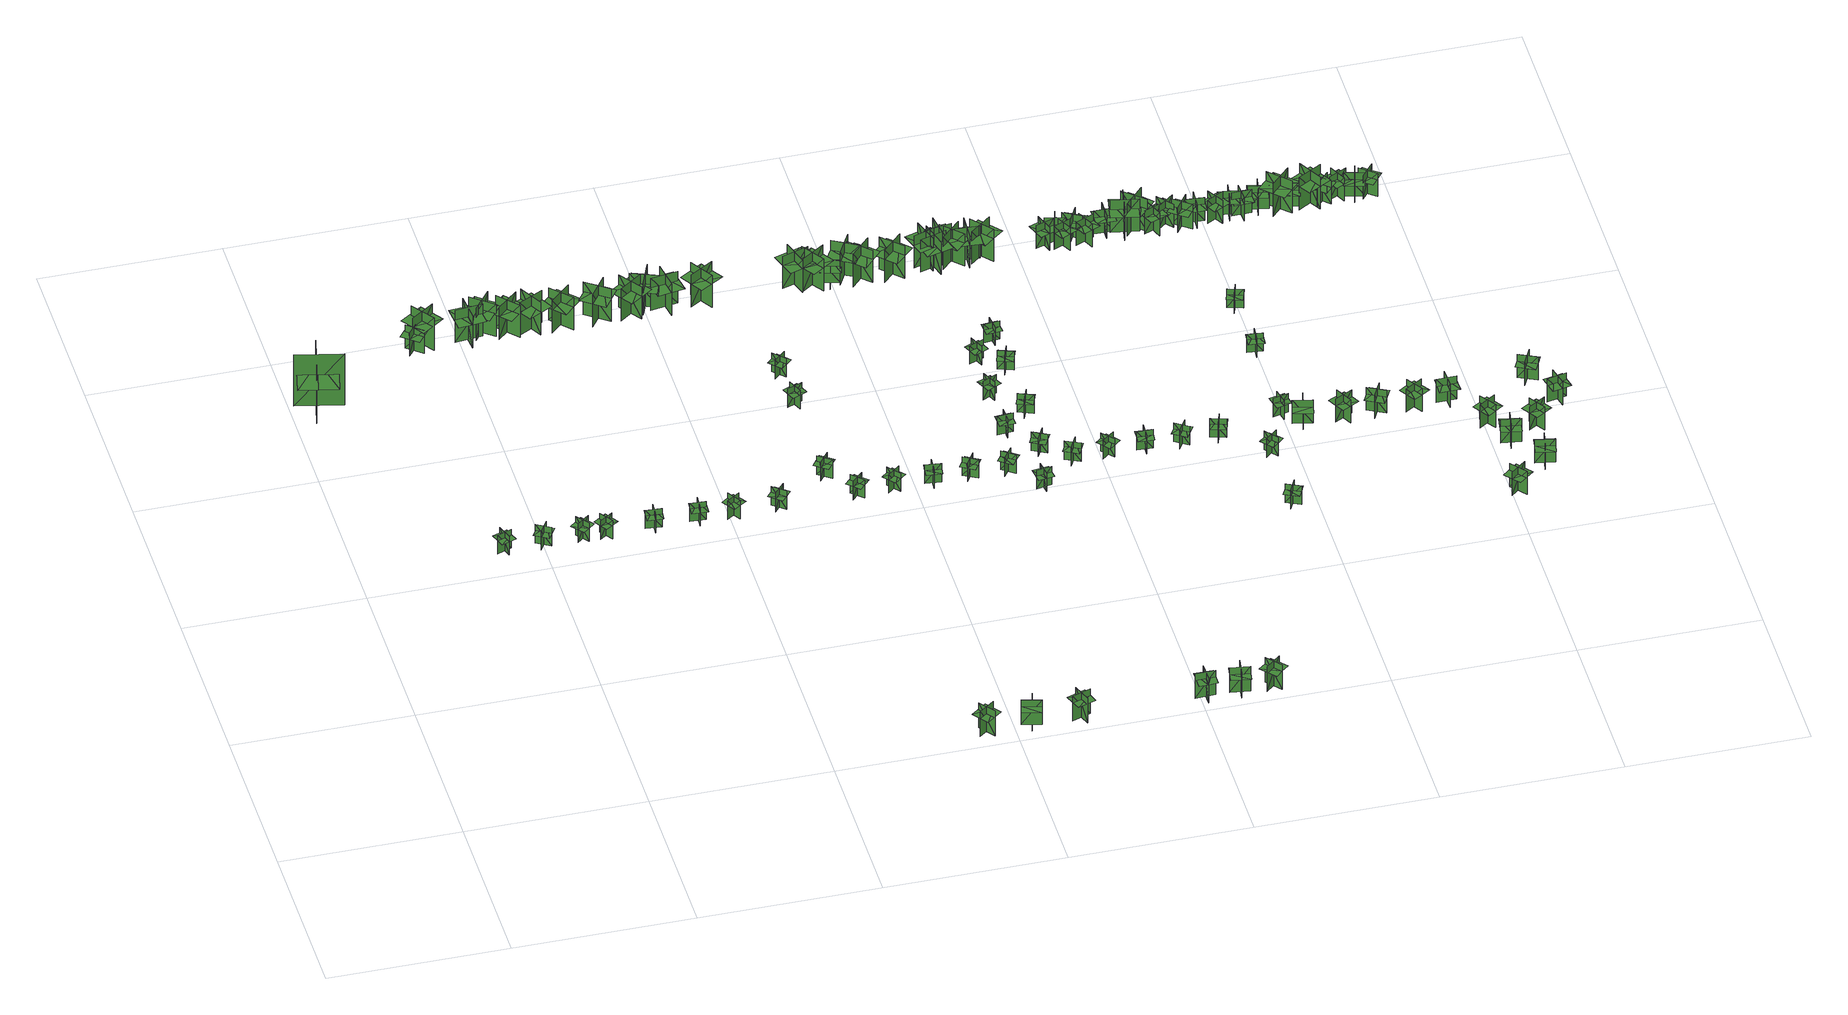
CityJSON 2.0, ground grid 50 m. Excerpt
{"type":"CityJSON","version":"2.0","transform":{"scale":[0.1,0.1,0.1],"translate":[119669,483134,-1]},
"CityObjects":{
"tree1":{"type":"SolitaryVegetationObject","geometry":[{"type":"MultiSurface","lod":"1","boundaries":[[[0,1,2]],[[0,2,3]],[[4,5,6]],[[4,6,7]],[[8,9,10]],[[8,10,11]],[[8,12,13]],[[8,13,9]]]}]},
"tree2":{"type":"SolitaryVegetationObject","geometry":[{"type":"MultiSurface","lod":"1","boundaries":[[[14,15,16]],[[14,16,17]],[[18,19,20]],[[18,20,21]],[[22,23,24]],[[22,24,25]],[[22,25,26]],[[22,26,27]]]}]},
"tree3":{"type":"SolitaryVegetationObject","geometry":[{"type":"MultiSurface","lod":"1","boundaries":[[[28,29,30]],[[28,30,31]],[[32,33,34]],[[32,34,35]],[[36,37,38]],[[36,38,39]],[[36,39,40]],[[36,40,41]]]}]},
"tree4":{"type":"SolitaryVegetationObject","geometry":[{"type":"MultiSurface","lod":"1","boundaries":[[[42,43,44]],[[42,44,45]],[[46,47,48]],[[46,48,49]],[[50,51,52]],[[50,52,53]],[[50,53,54]],[[50,54,55]]]}]},
"tree5":{"type":"SolitaryVegetationObject","geometry":[{"type":"MultiSurface","lod":"1","boundaries":[[[56,57,58]],[[56,58,59]],[[60,61,62]],[[60,62,63]],[[64,65,66]],[[64,66,67]],[[64,67,68]],[[64,68,69]]]}]},
"tree6":{"type":"SolitaryVegetationObject","geometry":[{"type":"MultiSurface","lod":"1","boundaries":[[[70,71,72]],[[70,72,73]],[[74,75,76]],[[74,76,77]],[[78,79,80]],[[78,80,81]],[[78,81,82]],[[78,82,83]]]}]},
"tree7":{"type":"SolitaryVegetationObject","geometry":[{"type":"MultiSurface","lod":"1","boundaries":[[[84,85,86]],[[84,86,87]],[[88,89,90]],[[88,90,91]],[[92,93,94]],[[92,94,95]],[[92,95,96]],[[92,96,97]]]}]},
"tree8":{"type":"SolitaryVegetationObject","geometry":[{"type":"MultiSurface","lod":"1","boundaries":[[[98,99,100]],[[98,100,101]],[[102,103,104]],[[102,104,105]],[[106,107,108]],[[106,108,109]],[[106,109,110]],[[106,110,111]]]}]},
"tree9":{"type":"SolitaryVegetationObject","geometry":[{"type":"MultiSurface","lod":"1","boundaries":[[[112,113,114]],[[112,114,115]],[[116,117,118]],[[116,118,119]],[[120,121,122]],[[120,122,123]],[[120,123,124]],[[120,124,125]]]}]},
"tree10":{"type":"SolitaryVegetationObject","geometry":[{"type":"MultiSurface","lod":"1","boundaries":[[[126,127,128]],[[126,128,129]],[[130,131,132]],[[130,132,133]],[[134,135,136]],[[134,136,137]],[[134,137,138]],[[134,138,139]]]}]},
"tree11":{"type":"SolitaryVegetationObject","geometry":[{"type":"MultiSurface","lod":"1","boundaries":[[[140,141,142]],[[140,142,143]],[[144,145,146]],[[144,146,147]],[[148,149,150]],[[148,150,151]],[[148,151,152]],[[148,152,153]]]}]},
"tree12":{"type":"SolitaryVegetationObject","geometry":[{"type":"MultiSurface","lod":"1","boundaries":[[[154,155,156]],[[154,156,157]],[[158,159,160]],[[158,160,161]],[[162,163,164]],[[162,164,165]],[[162,165,166]],[[162,166,167]]]}]},
"tree13":{"type":"SolitaryVegetationObject","geometry":[{"type":"MultiSurface","lod":"1","boundaries":[[[168,169,170]],[[168,170,171]],[[172,173,174]],[[172,174,175]],[[176,177,178]],[[176,178,179]],[[176,179,180]],[[176,180,181]]]}]},
"tree14":{"type":"SolitaryVegetationObject","geometry":[{"type":"MultiSurface","lod":"1","boundaries":[[[182,183,184]],[[182,184,185]],[[186,187,188]],[[186,188,189]],[[190,191,192]],[[190,192,193]],[[190,193,194]],[[190,194,195]]]}]},
"tree15":{"type":"SolitaryVegetationObject","geometry":[{"type":"MultiSurface","lod":"1","boundaries":[[[196,197,198]],[[196,198,199]],[[200,201,202]],[[200,202,203]],[[204,205,206]],[[204,206,207]],[[204,207,208]],[[204,208,209]]]}]},
"tree16":{"type":"SolitaryVegetationObject","geometry":[{"type":"MultiSurface","lod":"1","boundaries":[[[210,211,212]],[[210,212,213]],[[214,215,216]],[[214,216,217]],[[218,219,220]],[[218,220,221]],[[218,221,222]],[[218,222,223]]]}]},
"tree17":{"type":"SolitaryVegetationObject","geometry":[{"type":"MultiSurface","lod":"1","boundaries":[[[224,225,226]],[[224,226,227]],[[228,229,230]],[[228,230,231]],[[232,233,234]],[[232,234,235]],[[232,235,236]],[[232,236,237]]]}]},
"tree18":{"type":"SolitaryVegetationObject","geometry":[{"type":"MultiSurface","lod":"1","boundaries":[[[238,239,240]],[[238,240,241]],[[242,243,244]],[[242,244,245]],[[246,247,248]],[[246,248,249]],[[246,249,250]],[[246,250,251]]]}]},
"tree19":{"type":"SolitaryVegetationObject","geometry":[{"type":"MultiSurface","lod":"1","boundaries":[[[252,253,254]],[[252,254,255]],[[256,257,258]],[[256,258,259]],[[260,261,262]],[[260,262,263]],[[260,263,264]],[[260,264,265]]]}]},
"tree20":{"type":"SolitaryVegetationObject","geometry":[{"type":"MultiSurface","lod":"1","boundaries":[[[266,267,268]],[[266,268,269]],[[270,271,272]],[[270,272,273]],[[274,275,276]],[[274,276,277]],[[274,277,278]],[[274,278,279]]]}]},
"tree21":{"type":"SolitaryVegetationObject","geometry":[{"type":"MultiSurface","lod":"1","boundaries":[[[280,281,282]],[[280,282,283]],[[284,285,286]],[[284,286,287]],[[288,289,290]],[[288,290,291]],[[288,291,292]],[[288,292,293]]]}]},
"tree22":{"type":"SolitaryVegetationObject","geometry":[{"type":"MultiSurface","lod":"1","boundaries":[[[294,295,296]],[[294,296,297]],[[298,299,300]],[[298,300,301]],[[302,303,304]],[[302,304,305]],[[302,305,306]],[[302,306,307]]]}]},
"tree23":{"type":"SolitaryVegetationObject","geometry":[{"type":"MultiSurface","lod":"1","boundaries":[[[308,309,310]],[[308,310,311]],[[312,313,314]],[[312,314,315]],[[316,317,318]],[[316,318,319]],[[316,319,320]],[[316,320,321]]]}]},
"tree24":{"type":"SolitaryVegetationObject","geometry":[{"type":"MultiSurface","lod":"1","boundaries":[[[322,323,324]],[[322,324,325]],[[326,327,328]],[[326,328,329]],[[330,331,332]],[[330,332,333]],[[330,333,334]],[[330,334,335]]]}]},
"tree25":{"type":"SolitaryVegetationObject","geometry":[{"type":"MultiSurface","lod":"1","boundaries":[[[336,337,338]],[[336,338,339]],[[340,341,342]],[[340,342,343]],[[344,345,346]],[[344,346,347]],[[344,347,348]],[[344,348,349]]]}]},
"tree26":{"type":"SolitaryVegetationObject","geometry":[{"type":"MultiSurface","lod":"1","boundaries":[[[350,351,352]],[[350,352,353]],[[354,355,356]],[[354,356,357]],[[358,359,360]],[[358,360,361]],[[358,361,362]],[[358,362,363]]]}]},
"tree27":{"type":"SolitaryVegetationObject","geometry":[{"type":"MultiSurface","lod":"1","boundaries":[[[364,365,366]],[[364,366,367]],[[368,369,370]],[[368,370,371]],[[372,373,374]],[[372,374,375]],[[372,375,376]],[[372,376,377]]]}]},
"tree28":{"type":"SolitaryVegetationObject","geometry":[{"type":"MultiSurface","lod":"1","boundaries":[[[378,379,380]],[[378,380,381]],[[382,383,384]],[[382,384,385]],[[386,387,388]],[[386,388,389]],[[386,389,390]],[[386,390,391]]]}]},
"tree29":{"type":"SolitaryVegetationObject","geometry":[{"type":"MultiSurface","lod":"1","boundaries":[[[392,393,394]],[[392,394,395]],[[396,397,398]],[[396,398,399]],[[400,401,402]],[[400,402,403]],[[400,403,404]],[[400,404,405]]]}]},
"tree30":{"type":"SolitaryVegetationObject","geometry":[{"type":"MultiSurface","lod":"1","boundaries":[[[406,407,408]],[[406,408,409]],[[410,411,412]],[[410,412,413]],[[414,415,416]],[[414,416,417]],[[414,417,418]],[[414,418,419]]]}]},
"tree31":{"type":"SolitaryVegetationObject","geometry":[{"type":"MultiSurface","lod":"1","boundaries":[[[420,421,422]],[[420,422,423]],[[424,425,426]],[[424,426,427]],[[428,429,430]],[[428,430,431]],[[428,431,432]],[[428,432,433]]]}]},
"tree32":{"type":"SolitaryVegetationObject","geometry":[{"type":"MultiSurface","lod":"1","boundaries":[[[434,435,436]],[[434,436,437]],[[438,439,440]],[[438,440,441]],[[442,443,444]],[[442,444,445]],[[442,445,446]],[[442,446,447]]]}]},
"tree33":{"type":"SolitaryVegetationObject","geometry":[{"type":"MultiSurface","lod":"1","boundaries":[[[448,449,450]],[[448,450,451]],[[452,453,454]],[[452,454,455]],[[456,457,458]],[[456,458,459]],[[456,459,460]],[[456,460,461]]]}]},
"tree34":{"type":"SolitaryVegetationObject","geometry":[{"type":"MultiSurface","lod":"1","boundaries":[[[462,463,464]],[[462,464,465]],[[466,467,468]],[[466,468,469]],[[470,471,472]],[[470,472,473]],[[470,473,474]],[[470,474,475]]]}]},
"tree35":{"type":"SolitaryVegetationObject","geometry":[{"type":"MultiSurface","lod":"1","boundaries":[[[476,477,478]],[[476,478,479]],[[480,481,482]],[[480,482,483]],[[484,485,486]],[[484,486,487]],[[484,487,488]],[[484,488,489]]]}]},
"tree36":{"type":"SolitaryVegetationObject","geometry":[{"type":"MultiSurface","lod":"1","boundaries":[[[490,491,492]],[[490,492,493]],[[494,495,496]],[[494,496,497]],[[498,499,500]],[[498,500,501]],[[498,501,502]],[[498,502,503]]]}]},
"tree37":{"type":"SolitaryVegetationObject","geometry":[{"type":"MultiSurface","lod":"1","boundaries":[[[504,505,506]],[[504,506,507]],[[508,509,510]],[[508,510,511]],[[512,513,514]],[[512,514,515]],[[512,515,516]],[[512,516,517]]]}]},
"tree38":{"type":"SolitaryVegetationObject","geometry":[{"type":"MultiSurface","lod":"1","boundaries":[[[518,519,520]],[[518,520,521]],[[522,523,524]],[[522,524,525]],[[526,527,528]],[[526,528,529]],[[526,529,530]],[[526,530,531]]]}]},
"tree39":{"type":"SolitaryVegetationObject","geometry":[{"type":"MultiSurface","lod":"1","boundaries":[[[532,533,534]],[[532,534,535]],[[536,537,538]],[[536,538,539]],[[540,541,542]],[[540,542,543]],[[540,543,544]],[[540,544,545]]]}]},
"tree40":{"type":"SolitaryVegetationObject","geometry":[{"type":"MultiSurface","lod":"1","boundaries":[[[546,547,548]],[[546,548,549]],[[550,551,552]],[[550,552,553]],[[554,555,556]],[[554,556,557]],[[554,557,558]],[[554,558,559]]]}]},
"tree41":{"type":"SolitaryVegetationObject","geometry":[{"type":"MultiSurface","lod":"1","boundaries":[[[560,561,562]],[[560,562,563]],[[564,565,566]],[[564,566,567]],[[568,569,570]],[[568,570,571]],[[568,571,572]],[[568,572,573]]]}]},
"tree42":{"type":"SolitaryVegetationObject","geometry":[{"type":"MultiSurface","lod":"1","boundaries":[[[574,575,576]],[[574,576,577]],[[578,579,580]],[[578,580,581]],[[582,583,584]],[[582,584,585]],[[582,585,586]],[[582,586,587]]]}]},
"tree43":{"type":"SolitaryVegetationObject","geometry":[{"type":"MultiSurface","lod":"1","boundaries":[[[588,589,590]],[[588,590,591]],[[592,593,594]],[[592,594,595]],[[596,597,598]],[[596,598,599]],[[596,599,600]],[[596,600,601]]]}]},
"tree44":{"type":"SolitaryVegetationObject","geometry":[{"type":"MultiSurface","lod":"1","boundaries":[[[602,603,604]],[[602,604,605]],[[606,607,608]],[[606,608,609]],[[610,611,612]],[[610,612,613]],[[610,613,614]],[[610,614,615]]]}]},
"tree45":{"type":"SolitaryVegetationObject","geometry":[{"type":"MultiSurface","lod":"1","boundaries":[[[616,617,618]],[[616,618,619]],[[620,621,622]],[[620,622,623]],[[624,625,626]],[[624,626,627]],[[624,627,628]],[[624,628,629]]]}]},
"tree46":{"type":"SolitaryVegetationObject","geometry":[{"type":"MultiSurface","lod":"1","boundaries":[[[630,631,632]],[[630,632,633]],[[634,635,636]],[[634,636,637]],[[638,639,640]],[[638,640,641]],[[638,641,642]],[[638,642,643]]]}]},
"tree47":{"type":"SolitaryVegetationObject","geometry":[{"type":"MultiSurface","lod":"1","boundaries":[[[644,645,646]],[[644,646,647]],[[648,649,650]],[[648,650,651]],[[652,653,654]],[[652,654,655]],[[652,655,656]],[[652,656,657]]]}]},
"tree48":{"type":"SolitaryVegetationObject","geometry":[{"type":"MultiSurface","lod":"1","boundaries":[[[658,659,660]],[[658,660,661]],[[662,663,664]],[[662,664,665]],[[666,667,668]],[[666,668,669]],[[666,669,670]],[[666,670,671]]]}]},
"tree49":{"type":"SolitaryVegetationObject","geometry":[{"type":"MultiSurface","lod":"1","boundaries":[[[672,673,674]],[[672,674,675]],[[676,677,678]],[[676,678,679]],[[680,681,682]],[[680,682,683]],[[680,683,684]],[[680,684,685]]]}]},
"tree50":{"type":"SolitaryVegetationObject","geometry":[{"type":"MultiSurface","lod":"1","boundaries":[[[686,687,688]],[[686,688,689]],[[690,691,692]],[[690,692,693]],[[694,695,696]],[[694,696,697]],[[694,697,698]],[[694,698,699]]]}]},
"tree51":{"type":"SolitaryVegetationObject","geometry":[{"type":"MultiSurface","lod":"1","boundaries":[[[700,701,702]],[[700,702,703]],[[704,705,706]],[[704,706,707]],[[708,709,710]],[[708,710,711]],[[708,711,712]],[[708,712,713]]]}]},
"tree52":{"type":"SolitaryVegetationObject","geometry":[{"type":"MultiSurface","lod":"1","boundaries":[[[714,715,716]],[[714,716,717]],[[718,719,720]],[[718,720,721]],[[722,723,724]],[[722,724,725]],[[722,725,726]],[[722,726,727]]]}]},
"tree53":{"type":"SolitaryVegetationObject","geometry":[{"type":"MultiSurface","lod":"1","boundaries":[[[728,729,730]],[[728,730,731]],[[732,733,734]],[[732,734,735]],[[736,737,738]],[[736,738,739]],[[736,739,740]],[[736,740,741]]]}]},
"tree54":{"type":"SolitaryVegetationObject","geometry":[{"type":"MultiSurface","lod":"1","boundaries":[[[742,743,744]],[[742,744,745]],[[746,747,748]],[[746,748,749]],[[750,751,752]],[[750,752,753]],[[750,753,754]],[[750,754,755]]]}]},
"tree55":{"type":"SolitaryVegetationObject","geometry":[{"type":"MultiSurface","lod":"1","boundaries":[[[756,757,758]],[[756,758,759]],[[760,761,762]],[[760,762,763]],[[764,765,766]],[[764,766,767]],[[764,767,768]],[[764,768,769]]]}]},
"tree56":{"type":"SolitaryVegetationObject","geometry":[{"type":"MultiSurface","lod":"1","boundaries":[[[770,771,772]],[[770,772,773]],[[774,775,776]],[[774,776,777]],[[778,779,780]],[[778,780,781]],[[778,781,782]],[[778,782,783]]]}]},
"tree57":{"type":"SolitaryVegetationObject","geometry":[{"type":"MultiSurface","lod":"1","boundaries":[[[784,785,786]],[[784,786,787]],[[788,789,790]],[[788,790,791]],[[792,793,794]],[[792,794,795]],[[792,795,796]],[[792,796,797]]]}]},
"tree58":{"type":"SolitaryVegetationObject","geometry":[{"type":"MultiSurface","lod":"1","boundaries":[[[798,799,800]],[[798,800,801]],[[802,803,804]],[[802,804,805]],[[806,807,808]],[[806,808,809]],[[806,809,810]],[[806,810,811]]]}]},
"tree59":{"type":"SolitaryVegetationObject","geometry":[{"type":"MultiSurface","lod":"1","boundaries":[[[812,813,814]],[[812,814,815]],[[816,817,818]],[[816,818,819]],[[820,821,822]],[[820,822,823]],[[820,823,824]],[[820,824,825]]]}]},
"tree60":{"type":"SolitaryVegetationObject","geometry":[{"type":"MultiSurface","lod":"1","boundaries":[[[826,827,828]],[[826,828,829]],[[830,831,832]],[[830,832,833]],[[834,835,836]],[[834,836,837]],[[834,837,838]],[[834,838,839]]]}]},
"tree61":{"type":"SolitaryVegetationObject","geometry":[{"type":"MultiSurface","lod":"1","boundaries":[[[840,841,842]],[[840,842,843]],[[844,845,846]],[[844,846,847]],[[848,849,850]],[[848,850,851]],[[848,851,852]],[[848,852,853]]]}]},
"tree62":{"type":"SolitaryVegetationObject","geometry":[{"type":"MultiSurface","lod":"1","boundaries":[[[854,855,856]],[[854,856,857]],[[858,859,860]],[[858,860,861]],[[862,863,864]],[[862,864,865]],[[862,865,866]],[[862,866,867]]]}]},
"tree63":{"type":"SolitaryVegetationObject","geometry":[{"type":"MultiSurface","lod":"1","boundaries":[[[868,869,870]],[[868,870,871]],[[872,873,874]],[[872,874,875]],[[876,877,878]],[[876,878,879]],[[876,879,880]],[[876,880,881]]]}]},
"tree64":{"type":"SolitaryVegetationObject","geometry":[{"type":"MultiSurface","lod":"1","boundaries":[[[882,883,884]],[[882,884,885]],[[886,887,888]],[[886,888,889]],[[890,891,892]],[[890,892,893]],[[890,893,894]],[[890,894,895]]]}]},
"tree65":{"type":"SolitaryVegetationObject","geometry":[{"type":"MultiSurface","lod":"1","boundaries":[[[896,897,898]],[[896,898,899]],[[900,901,902]],[[900,902,903]],[[904,905,906]],[[904,906,907]],[[904,907,908]],[[904,908,909]]]}]},
"tree66":{"type":"SolitaryVegetationObject","geometry":[{"type":"MultiSurface","lod":"1","boundaries":[[[910,911,912]],[[910,912,913]],[[914,915,916]],[[914,916,917]],[[918,919,920]],[[918,920,921]],[[918,921,922]],[[918,922,923]]]}]},
"tree67":{"type":"SolitaryVegetationObject","geometry":[{"type":"MultiSurface","lod":"1","boundaries":[[[924,925,926]],[[924,926,927]],[[928,929,930]],[[928,930,931]],[[932,933,934]],[[932,934,935]],[[932,935,936]],[[932,936,937]]]}]},
"tree68":{"type":"SolitaryVegetationObject","geometry":[{"type":"MultiSurface","lod":"1","boundaries":[[[938,939,940]],[[938,940,941]],[[942,943,944]],[[942,944,945]],[[946,947,948]],[[946,948,949]],[[946,949,950]],[[946,950,951]]]}]},
"tree69":{"type":"SolitaryVegetationObject","geometry":[{"type":"MultiSurface","lod":"1","boundaries":[[[952,953,954]],[[952,954,955]],[[956,957,958]],[[956,958,959]],[[960,961,962]],[[960,962,963]],[[960,963,964]],[[960,964,965]]]}]},
"tree70":{"type":"SolitaryVegetationObject","geometry":[{"type":"MultiSurface","lod":"1","boundaries":[[[966,967,968]],[[966,968,969]],[[970,971,972]],[[970,972,973]],[[974,975,976]],[[974,976,977]],[[974,977,978]],[[974,978,979]]]}]},
"tree71":{"type":"SolitaryVegetationObject","geometry":[{"type":"MultiSurface","lod":"1","boundaries":[[[980,981,982]],[[980,982,983]],[[984,985,986]],[[984,986,987]],[[988,989,990]],[[988,990,991]],[[988,991,992]],[[988,992,993]]]}]},
"tree72":{"type":"SolitaryVegetationObject","geometry":[{"type":"MultiSurface","lod":"1","boundaries":[[[994,995,996]],[[994,996,997]],[[998,999,1000]],[[998,1000,1001]],[[1002,1003,1004]],[[1002,1004,1005]],[[1002,1005,1006]],[[1002,1006,1007]]]}]},
"tree73":{"type":"SolitaryVegetationObject","geometry":[{"type":"MultiSurface","lod":"1","boundaries":[[[1008,1009,1010]],[[1008,1010,1011]],[[1012,1013,1014]],[[1012,1014,1015]],[[1016,1017,1018]],[[1016,1018,1019]],[[1016,1019,1020]],[[1016,1020,1021]]]}]},
"tree74":{"type":"SolitaryVegetationObject","geometry":[{"type":"MultiSurface","lod":"1","boundaries":[[[1022,1023,1024]],[[1022,1024,1025]],[[1026,1027,1028]],[[1026,1028,1029]],[[1030,1031,1032]],[[1030,1032,1033]],[[1030,1033,1034]],[[1030,1034,1035]]]}]},
"tree75":{"type":"SolitaryVegetationObject","geometry":[{"type":"MultiSurface","lod":"1","boundaries":[[[1036,1037,1038]],[[1036,1038,1039]],[[1040,1041,1042]],[[1040,1042,1043]],[[1044,1045,1046]],[[1044,1046,1047]],[[1044,1047,1048]],[[1044,1048,1049]]]}]},
"tree76":{"type":"SolitaryVegetationObject","geometry":[{"type":"MultiSurface","lod":"1","boundaries":[[[1050,1051,1052]],[[1050,1052,1053]],[[1054,1055,1056]],[[1054,1056,1057]],[[1058,1059,1060]],[[1058,1060,1061]],[[1058,1061,1062]],[[1058,1062,1063]]]}]},
"tree77":{"type":"SolitaryVegetationObject","geometry":[{"type":"MultiSurface","lod":"1","boundaries":[[[1064,1065,1066]],[[1064,1066,1067]],[[1068,1069,1070]],[[1068,1070,1071]],[[1072,1073,1074]],[[1072,1074,1075]],[[1072,1075,1076]],[[1072,1076,1077]]]}]},
"tree78":{"type":"SolitaryVegetationObject","geometry":[{"type":"MultiSurface","lod":"1","boundaries":[[[1078,1079,1080]],[[1078,1080,1081]],[[1082,1083,1084]],[[1082,1084,1085]],[[1086,1087,1088]],[[1086,1088,1089]],[[1086,1089,1090]],[[1086,1090,1091]]]}]},
"tree79":{"type":"SolitaryVegetationObject","geometry":[{"type":"MultiSurface","lod":"1","boundaries":[[[1092,1093,1094]],[[1092,1094,1095]],[[1096,1097,1098]],[[1096,1098,1099]],[[1100,1101,1102]],[[1100,1102,1103]],[[1100,1103,1104]],[[1100,1104,1105]]]}]},
"tree80":{"type":"SolitaryVegetationObject","geometry":[{"type":"MultiSurface","lod":"1","boundaries":[[[1106,1107,1108]],[[1106,1108,1109]],[[1110,1111,1112]],[[1110,1112,1113]],[[1114,1115,1116]],[[1114,1116,1117]],[[1114,1117,1118]],[[1114,1118,1119]]]}]},
"tree81":{"type":"SolitaryVegetationObject","geometry":[{"type":"MultiSurface","lod":"1","boundaries":[[[1120,1121,1122]],[[1120,1122,1123]],[[1124,1125,1126]],[[1124,1126,1127]],[[1128,1129,1130]],[[1128,1130,1131]],[[1128,1131,1132]],[[1128,1132,1133]]]}]},
"tree82":{"type":"SolitaryVegetationObject","geometry":[{"type":"MultiSurface","lod":"1","boundaries":[[[1134,1135,1136]],[[1134,1136,1137]],[[1138,1139,1140]],[[1138,1140,1141]],[[1142,1143,1144]],[[1142,1144,1145]],[[1142,1145,1146]],[[1142,1146,1147]]]}]},
"tree83":{"type":"SolitaryVegetationObject","geometry":[{"type":"MultiSurface","lod":"1","boundaries":[[[1148,1149,1150]],[[1148,1150,1151]],[[1152,1153,1154]],[[1152,1154,1155]],[[1156,1157,1158]],[[1156,1158,1159]],[[1156,1159,1160]],[[1156,1160,1161]]]}]},
"tree84":{"type":"SolitaryVegetationObject","geometry":[{"type":"MultiSurface","lod":"1","boundaries":[[[1162,1163,1164]],[[1162,1164,1165]],[[1166,1167,1168]],[[1166,1168,1169]],[[1170,1171,1172]],[[1170,1172,1173]],[[1170,1173,1174]],[[1170,1174,1175]]]}]},
"tree85":{"type":"SolitaryVegetationObject","geometry":[{"type":"MultiSurface","lod":"1","boundaries":[[[1176,1177,1178]],[[1176,1178,1179]],[[1180,1181,1182]],[[1180,1182,1183]],[[1184,1185,1186]],[[1184,1186,1187]],[[1184,1187,1188]],[[1184,1188,1189]]]}]},
"tree86":{"type":"SolitaryVegetationObject","geometry":[{"type":"MultiSurface","lod":"1","boundaries":[[[1190,1191,1192]],[[1190,1192,1193]],[[1194,1195,1196]],[[1194,1196,1197]],[[1198,1199,1200]],[[1198,1200,1201]],[[1198,1201,1202]],[[1198,1202,1203]]]}]},
"tree87":{"type":"SolitaryVegetationObject","geometry":[{"type":"MultiSurface","lod":"1","boundaries":[[[1204,1205,1206]],[[1204,1206,1207]],[[1208,1209,1210]],[[1208,1210,1211]],[[1212,1213,1214]],[[1212,1214,1215]],[[1212,1215,1216]],[[1212,1216,1217]]]}]},
"tree88":{"type":"SolitaryVegetationObject","geometry":[{"type":"MultiSurface","lod":"1","boundaries":[[[1218,1219,1220]],[[1218,1220,1221]],[[1222,1223,1224]],[[1222,1224,1225]],[[1226,1227,1228]],[[1226,1228,1229]],[[1226,1229,1230]],[[1226,1230,1231]]]}]},
"tree89":{"type":"SolitaryVegetationObject","geometry":[{"type":"MultiSurface","lod":"1","boundaries":[[[1232,1233,1234]],[[1232,1234,1235]],[[1236,1237,1238]],[[1236,1238,1239]],[[1240,1241,1242]],[[1240,1242,1243]],[[1240,1243,1244]],[[1240,1244,1245]]]}]},
"tree90":{"type":"SolitaryVegetationObject","geometry":[{"type":"MultiSurface","lod":"1","boundaries":[[[1246,1247,1248]],[[1246,1248,1249]],[[1250,1251,1252]],[[1250,1252,1253]],[[1254,1255,1256]],[[1254,1256,1257]],[[1254,1257,1258]],[[1254,1258,1259]]]}]},
"tree91":{"type":"SolitaryVegetationObject","geometry":[{"type":"MultiSurface","lod":"1","boundaries":[[[1260,1261,1262]],[[1260,1262,1263]],[[1264,1265,1266]],[[1264,1266,1267]],[[1268,1269,1270]],[[1268,1270,1271]],[[1268,1271,1272]],[[1268,1272,1273]]]}]},
"tree92":{"type":"SolitaryVegetationObject","geometry":[{"type":"MultiSurface","lod":"1","boundaries":[[[1274,1275,1276]],[[1274,1276,1277]],[[1278,1279,1280]],[[1278,1280,1281]],[[1282,1283,1284]],[[1282,1284,1285]],[[1282,1285,1286]],[[1282,1286,1287]]]}]},
"tree93":{"type":"SolitaryVegetationObject","geometry":[{"type":"MultiSurface","lod":"1","boundaries":[[[1288,1289,1290]],[[1288,1290,1291]],[[1292,1293,1294]],[[1292,1294,1295]],[[1296,1297,1298]],[[1296,1298,1299]],[[1296,1299,1300]],[[1296,1300,1301]]]}]},
"tree94":{"type":"SolitaryVegetationObject","geometry":[{"type":"MultiSurface","lod":"1","boundaries":[[[1302,1303,1304]],[[1302,1304,1305]],[[1306,1307,1308]],[[1306,1308,1309]],[[1310,1311,1312]],[[1310,1312,1313]],[[1310,1313,1314]],[[1310,1314,1315]]]}]},
"tree95":{"type":"SolitaryVegetationObject","geometry":[{"type":"MultiSurface","lod":"1","boundaries":[[[1316,1317,1318]],[[1316,1318,1319]],[[1320,1321,1322]],[[1320,1322,1323]],[[1324,1325,1326]],[[1324,1326,1327]],[[1324,1327,1328]],[[1324,1328,1329]]]}]},
"tree96":{"type":"SolitaryVegetationObject","geometry":[{"type":"MultiSurface","lod":"1","boundaries":[[[1330,1331,1332]],[[1330,1332,1333]],[[1334,1335,1336]],[[1334,1336,1337]],[[1338,1339,1340]],[[1338,1340,1341]],[[1338,1341,1342]],[[1338,1342,1343]]]}]},
"tree97":{"type":"SolitaryVegetationObject","geometry":[{"type":"MultiSurface","lod":"1","boundaries":[[[1344,1345,1346]],[[1344,1346,1347]],[[1348,1349,1350]],[[1348,1350,1351]],[[1352,1353,1354]],[[1352,1354,1355]],[[1352,1355,1356]],[[1352,1356,1357]]]}]},
"tree98":{"type":"SolitaryVegetationObject","geometry":[{"type":"MultiSurface","lod":"1","boundaries":[[[1358,1359,1360]],[[1358,1360,1361]],[[1362,1363,1364]],[[1362,1364,1365]],[[1366,1367,1368]],[[1366,1368,1369]],[[1366,1369,1370]],[[1366,1370,1371]]]}]},
"tree99":{"type":"SolitaryVegetationObject","geometry":[{"type":"MultiSurface","lod":"1","boundaries":[[[1372,1373,1374]],[[1372,1374,1375]],[[1376,1377,1378]],[[1376,1378,1379]],[[1380,1381,1382]],[[1380,1382,1383]],[[1380,1383,1384]],[[1380,1384,1385]]]}]},
"tree100":{"type":"SolitaryVegetationObject","geometry":[{"type":"MultiSurface","lod":"1","boundaries":[[[1386,1387,1388]],[[1386,1388,1389]],[[1390,1391,1392]],[[1390,1392,1393]],[[1394,1395,1396]],[[1394,1396,1397]],[[1394,1397,1398]],[[1394,1398,1399]]]}]}
},
"vertices":[
[86,1865,1],[56,1736,1],[56,1736,172],[86,1865,172],[16,1821,1],[16,1821,172],[145,1791,172],[145,1791,1],[89,1856,106],[63,1743,106],[116,1731,106],[142,1844,106],[35,1868,106],[9,1756,106],
[403,1075,6],[388,1117,6],[388,1117,68],[403,1075,68],[415,1102,6],[374,1087,6],[374,1087,68],[415,1102,68],[415,1102,51],[408,1123,51],[366,1108,51],[374,1087,51],[381,1066,51],[423,1081,51],
[519,1083,6],[481,1106,6],[481,1106,68],[519,1083,68],[512,1112,6],[489,1074,6],[489,1074,68],[512,1112,68],[512,1112,50],[493,1123,50],[470,1085,50],[489,1074,50],[508,1062,50],[531,1100,50],
[590,1082,5],[624,1110,5],[624,1110,67],[590,1082,67],[619,1079,5],[591,1113,5],[591,1113,67],[619,1079,67],[619,1079,49],[636,1093,49],[608,1127,49],[591,1113,49],[574,1099,49],[602,1065,49],
[356,1978,4],[399,1944,4],[399,1944,81],[356,1978,81],[359,1942,4],[394,1985,4],[394,1985,81],[359,1942,81],[359,1942,60],[381,1924,60],[416,1967,60],[394,1985,60],[372,2002,60],[338,1959,60],
[655,1109,5],[680,1073,5],[680,1073,67],[655,1109,67],[650,1080,5],[686,1105,5],[686,1105,67],[650,1080,67],[650,1080,50],[662,1062,50],[699,1087,50],[686,1105,50],[674,1124,50],[637,1099,50],
[382,2014,3],[427,1951,3],[427,1951,111],[382,2014,111],[373,1964,3],[437,2008,3],[437,2008,111],[373,1964,111],[373,1964,81],[395,1932,81],[459,1976,81],[437,2008,81],[414,2040,81],[351,1996,81],
[488,1967,4],[565,1975,4],[565,1975,111],[488,1967,111],[527,1934,4],[520,2011,4],[520,2011,111],[527,1934,111],[527,1934,81],[566,1938,81],[558,2015,81],[520,2011,81],[481,2008,81],[489,1931,81],
[818,1090,5],[774,1094,5],[774,1094,66],[818,1090,66],[799,1113,5],[795,1069,5],[795,1069,66],[799,1113,66],[799,1113,49],[777,1115,49],[773,1071,49],[795,1069,49],[817,1067,49],[821,1111,49],
[537,2013,3],[598,1965,3],[598,1965,111],[537,2013,111],[543,1962,3],[591,2023,3],[591,2023,111],[543,1962,111],[543,1962,81],[574,1938,81],[621,1999,81],[591,2023,81],[561,2047,81],[513,1986,81],
[606,2002,4],[658,1945,4],[658,1945,111],[606,2002,111],[603,1951,4],[660,2003,4],[660,2003,111],[603,1951,111],[603,1951,81],[629,1922,81],[686,1975,81],[660,2003,81],[634,2032,81],[577,1979,81],
[937,1090,5],[893,1093,5],[893,1093,66],[937,1090,66],[918,1112,5],[915,1068,5],[915,1068,66],[918,1112,66],[918,1112,49],[896,1114,49],[893,1070,49],[915,1068,49],[937,1067,49],[940,1111,49],
[712,1942,4],[675,2009,4],[675,2009,112],[712,1942,112],[727,1991,4],[659,1954,4],[659,1954,112],[727,1991,112],[727,1991,81],[708,2025,81],[640,1988,81],[659,1954,81],[678,1920,81],[745,1957,81],
[1028,1103,4],[992,1078,4],[992,1078,66],[1028,1103,66],[1000,1109,4],[1024,1072,4],[1024,1072,66],[1000,1109,66],[1000,1109,49],[981,1096,49],[1006,1060,49],[1024,1072,49],[1043,1084,49],[1018,1121,49],
[799,1994,4],[743,1941,4],[743,1941,112],[799,1994,112],[748,1996,4],[801,1940,4],[801,1940,112],[748,1996,112],[748,1996,81],[720,1969,81],[773,1913,81],[801,1940,81],[829,1966,81],[776,2022,81],
[1439,27,9],[1406,71,9],[1406,71,92],[1439,27,92],[1444,67,9],[1401,34,9],[1401,34,92],[1444,67,92],[1444,67,70],[1429,88,70],[1385,55,70],[1401,34,70],[1417,13,70],[1460,46,70],
[1121,1076,5],[1149,1110,5],[1149,1110,67],[1121,1076,67],[1150,1078,5],[1116,1106,5],[1116,1106,67],[1150,1078,67],[1150,1078,49],[1164,1095,49],[1130,1123,49],[1116,1106,49],[1102,1089,49],[1136,1061,49],
[904,1950,4],[841,1996,4],[841,1996,112],[904,1950,112],[896,2001,4],[851,1939,4],[851,1939,112],[896,2001,112],[896,2001,82],[864,2024,82],[819,1961,82],[851,1939,82],[882,1916,82],[927,1979,82],
[983,1938,5],[938,2002,5],[938,2002,112],[983,1938,112],[992,1989,5],[929,1944,5],[929,1944,112],[992,1989,112],[992,1989,82],[970,2021,82],[907,1976,82],[929,1944,82],[951,1913,82],[1015,1958,82],
[1551,75,9],[1538,23,9],[1538,23,91],[1551,75,91],[1517,55,9],[1570,41,9],[1570,41,91],[1517,55,91],[1517,55,70],[1511,30,70],[1563,16,70],[1570,41,70],[1577,67,70],[1524,80,70],
[991,1953,5],[1020,2025,5],[1020,2025,112],[991,1953,112],[1038,1973,5],[966,2002,5],[966,2002,112],[1038,1973,112],[1038,1973,82],[1053,2009,82],[981,2038,82],[966,2002,82],[952,1966,82],[1024,1937,82],
[1262,1197,7],[1298,1171,7],[1298,1171,69],[1262,1197,69],[1266,1168,7],[1292,1204,7],[1292,1204,69],[1266,1168,69],[1266,1168,52],[1284,1155,52],[1310,1191,52],[1292,1204,52],[1274,1217,52],[1248,1181,52],
[1091,1978,5],[1015,1966,5],[1015,1966,112],[1091,1978,112],[1050,2009,5],[1062,1932,5],[1062,1932,112],[1050,2009,112],[1050,2009,82],[1011,2002,82],[1024,1926,82],[1062,1932,82],[1100,1938,82],[1088,2015,82],
[1328,1102,6],[1359,1071,6],[1359,1071,67],[1328,1102,67],[1328,1072,6],[1359,1104,6],[1359,1104,67],[1328,1072,67],[1328,1072,50],[1344,1057,50],[1375,1089,50],[1359,1104,50],[1343,1120,50],[1312,1088,50],
[1687,23,6],[1668,74,6],[1668,74,88],[1687,23,88],[1704,59,6],[1652,40,6],[1652,40,88],[1704,59,88],[1704,59,67],[1695,84,67],[1643,65,67],[1652,40,67],[1661,16,67],[1712,34,67],
[1272,1514,5],[1289,1473,5],[1289,1473,67],[1272,1514,67],[1260,1487,5],[1301,1504,5],[1301,1504,67],[1260,1487,67],[1260,1487,50],[1269,1466,50],[1310,1484,50],[1301,1504,50],[1293,1524,50],[1252,1507,50],
[1133,2005,5],[1173,1939,5],[1173,1939,112],[1133,2005,112],[1121,1955,5],[1187,1995,5],[1187,1995,112],[1121,1955,112],[1121,1955,82],[1141,1922,82],[1207,1962,82],[1187,1995,82],[1167,2028,82],[1101,1988,82],
[1288,1611,5],[1257,1643,5],[1257,1643,67],[1288,1611,67],[1289,1640,5],[1257,1610,5],[1257,1610,67],[1289,1640,67],[1289,1640,49],[1273,1656,49],[1241,1626,49],[1257,1610,49],[1272,1594,49],[1304,1624,49],
[1456,1073,7],[1428,1108,7],[1428,1108,68],[1456,1073,68],[1459,1103,7],[1425,1075,7],[1425,1075,68],[1459,1103,68],[1459,1103,51],[1445,1120,51],[1411,1092,51],[1425,1075,51],[1439,1058,51],[1473,1085,51],
[1548,1108,7],[1544,1064,7],[1544,1064,69],[1548,1108,69],[1525,1089,7],[1569,1084,7],[1569,1084,69],[1525,1089,69],[1525,1089,52],[1523,1067,52],[1567,1062,52],[1569,1084,52],[1572,1106,52],[1528,1111,52],
[1629,1098,7],[1667,1076,7],[1667,1076,68],[1629,1098,68],[1636,1070,7],[1659,1108,7],[1659,1108,68],[1636,1070,68],[1636,1070,51],[1655,1058,51],[1678,1096,51],[1659,1108,51],[1640,1119,51],[1617,1081,51],
[1394,2013,5],[1417,1939,5],[1417,1939,113],[1394,2013,113],[1370,1968,5],[1444,1991,5],[1444,1991,113],[1370,1968,113],[1370,1968,83],[1382,1931,83],[1456,1954,83],[1444,1991,83],[1433,2028,83],[1359,2005,83],
[1984,47,9],[2039,48,9],[2039,48,91],[1984,47,91],[2013,19,9],[2012,74,9],[2012,74,91],[2013,19,91],[2013,19,70],[2039,20,70],[2039,74,70],[2012,74,70],[1986,74,70],[1987,19,70],
[1429,1995,5],[1472,1931,5],[1472,1931,113],[1429,1995,113],[1419,1944,5],[1483,1988,5],[1483,1988,113],[1419,1944,113],[1419,1944,82],[1441,1912,82],[1505,1956,82],[1483,1988,82],[1461,2020,82],[1397,1976,82],
[1761,1104,5],[1735,1068,5],[1735,1068,67],[1761,1104,67],[1732,1099,5],[1768,1073,5],[1768,1073,67],[1732,1099,67],[1732,1099,50],[1719,1081,50],[1755,1055,50],[1768,1073,50],[1781,1091,50],[1745,1117,50],
[1522,1955,6],[1468,1968,6],[1468,1968,82],[1522,1955,82],[1503,1986,6],[1490,1933,6],[1490,1933,82],[1503,1986,82],[1503,1986,61],[1476,1993,61],[1463,1939,61],[1490,1933,61],[1517,1926,61],[1530,1980,61],
[2110,74,7],[2101,20,7],[2101,20,89],[2110,74,89],[2078,51,7],[2131,42,7],[2131,42,89],[2078,51,89],[2078,51,67],[2073,25,67],[2127,16,67],[2131,42,67],[2136,68,67],[2082,77,67],
[1802,996,6],[1845,1003,6],[1845,1003,67],[1802,996,67],[1825,978,6],[1819,1022,6],[1819,1022,67],[1825,978,67],[1825,978,50],[1847,982,50],[1841,1025,50],[1819,1022,50],[1797,1019,50],[1803,975,50],
[1558,2014,5],[1520,1946,5],[1520,1946,113],[1558,2014,113],[1508,2000,5],[1576,1962,5],[1576,1962,113],[1508,2000,113],[1508,2000,82],[1489,1966,82],[1557,1928,82],[1576,1962,82],[1595,1996,82],[1527,2034,82],
[1783,1219,7],[1781,1263,7],[1781,1263,68],[1783,1219,68],[1803,1241,7],[1759,1238,7],[1759,1238,68],[1803,1241,68],[1803,1241,51],[1802,1263,51],[1758,1261,51],[1759,1238,51],[1760,1216,51],[1804,1219,51],
[1605,1935,4],[1548,1988,4],[1548,1988,112],[1605,1935,112],[1604,1987,4],[1551,1930,4],[1551,1930,112],[1604,1987,112],[1604,1987,82],[1575,2013,82],[1523,1957,82],[1551,1930,82],[1579,1904,82],[1632,1961,82],
[1840,1125,6],[1861,1164,6],[1861,1164,67],[1840,1125,67],[1868,1134,6],[1829,1154,6],[1829,1154,67],[1868,1134,67],[1868,1134,50],[1879,1153,50],[1839,1174,50],[1829,1154,50],[1819,1134,50],[1858,1114,50],
[1761,1389,6],[1801,1408,6],[1801,1408,68],[1761,1389,68],[1789,1379,6],[1770,1419,6],[1770,1419,68],[1789,1379,68],[1789,1379,51],[1809,1388,51],[1790,1429,51],[1770,1419,51],[1750,1410,51],[1769,1370,51],
[2173,29,8],[2214,65,8],[2214,65,90],[2173,29,90],[2213,27,8],[2177,68,8],[2177,68,90],[2213,27,90],[2213,27,69],[2233,44,69],[2196,85,69],[2177,68,69],[2157,50,69],[2194,9,69],
[1861,1330,5],[1845,1289,5],[1845,1289,67],[1861,1330,67],[1834,1318,5],[1875,1302,5],[1875,1302,67],[1834,1318,67],[1834,1318,50],[1826,1298,50],[1867,1282,50],[1875,1302,50],[1883,1323,50],[1842,1339,50],
[1690,1931,4],[1635,1985,4],[1635,1985,112],[1690,1931,112],[1690,1982,4],[1635,1927,4],[1635,1927,112],[1690,1982,112],[1690,1982,82],[1662,2010,82],[1608,1955,82],[1635,1927,82],[1662,1900,82],[1717,1955,82],
[1793,1532,5],[1776,1573,5],[1776,1573,66],[1793,1532,66],[1804,1559,5],[1764,1542,5],[1764,1542,66],[1804,1559,66],[1804,1559,49],[1796,1580,49],[1755,1562,49],[1764,1542,49],[1773,1521,49],[1813,1539,49],
[1943,1077,6],[1903,1097,6],[1903,1097,68],[1943,1077,68],[1934,1105,6],[1914,1066,6],[1914,1066,68],[1934,1105,68],[1934,1105,50],[1914,1115,50],[1894,1076,50],[1914,1066,50],[1934,1056,50],[1954,1096,50],
[1856,1518,4],[1841,1477,4],[1841,1477,66],[1856,1518,66],[1829,1506,4],[1871,1491,4],[1871,1491,66],[1829,1506,66],[1829,1506,49],[1822,1485,49],[1863,1470,49],[1871,1491,49],[1878,1512,49],[1837,1527,49],
[1847,1600,5],[1843,1644,5],[1843,1644,66],[1847,1600,66],[1866,1623,5],[1822,1619,5],[1822,1619,66],[1866,1623,66],[1866,1623,49],[1864,1645,49],[1820,1641,49],[1822,1619,49],[1824,1597,49],[1868,1601,49],
[2033,1072,6],[2004,1106,6],[2004,1106,67],[2033,1072,67],[2036,1101,6],[2002,1073,6],[2002,1073,67],[2036,1101,67],[2036,1101,50],[2021,1118,50],[1987,1090,50],[2002,1073,50],[2016,1056,50],[2050,1084,50],
[1724,1966,4],[1797,1989,4],[1797,1989,112],[1724,1966,112],[1769,1942,4],[1746,2016,4],[1746,2016,112],[1769,1942,112],[1769,1942,81],[1806,1953,81],[1783,2027,81],[1746,2016,81],[1709,2004,81],[1732,1930,81],
[1785,1922,4],[1764,1997,4],[1764,1997,112],[1785,1922,112],[1810,1967,4],[1736,1946,4],[1736,1946,112],[1810,1967,112],[1810,1967,81],[1800,2004,81],[1725,1983,81],[1736,1946,81],[1746,1909,81],[1821,1929,81],
[1801,1950,4],[1789,2026,4],[1789,2026,111],[1801,1950,111],[1831,1992,4],[1755,1979,4],[1755,1979,111],[1831,1992,111],[1831,1992,81],[1825,2030,81],[1749,2017,81],[1755,1979,81],[1761,1941,81],[1838,1953,81],
[1850,1996,4],[1796,1941,4],[1796,1941,111],[1850,1996,111],[1799,1996,4],[1854,1942,4],[1854,1942,111],[1799,1996,111],[1799,1996,81],[1771,1969,81],[1827,1914,81],[1854,1942,81],[1881,1969,81],[1826,2024,81],
[2117,1065,6],[2119,1109,6],[2119,1109,67],[2117,1065,67],[2139,1085,6],[2095,1087,6],[2095,1087,67],[2139,1085,67],[2139,1085,50],[2140,1107,50],[2096,1109,50],[2095,1087,50],[2094,1065,50],[2138,1063,50],
[1864,1930,4],[1868,2007,4],[1868,2007,111],[1864,1930,111],[1902,1964,4],[1825,1968,4],[1825,1968,111],[1902,1964,111],[1902,1964,81],[1904,2003,81],[1827,2007,81],[1825,1968,81],[1823,1930,81],[1900,1926,81],
[1934,1994,4],[1874,1945,4],[1874,1945,111],[1934,1994,111],[1882,1999,4],[1932,1940,4],[1932,1940,111],[1882,1999,111],[1882,1999,81],[1852,1975,81],[1902,1915,81],[1932,1940,81],[1962,1964,81],[1912,2024,81],
[2235,1074,5],[2198,1097,5],[2198,1097,67],[2235,1074,67],[2229,1102,5],[2205,1065,5],[2205,1065,67],[2229,1102,67],[2229,1102,49],[2210,1114,49],[2186,1077,49],[2205,1065,49],[2224,1053,49],[2248,1091,49],
[2336,1079,5],[2294,1092,5],[2294,1092,67],[2336,1079,67],[2323,1105,5],[2309,1063,5],[2309,1063,67],[2323,1105,67],[2323,1105,50],[2301,1112,50],[2288,1069,50],[2309,1063,50],[2330,1056,50],[2344,1098,50],
[2443,792,3],[2424,752,3],[2424,752,65],[2443,792,65],[2416,783,3],[2456,764,3],[2456,764,65],[2416,783,65],[2416,783,47],[2406,763,47],[2446,744,47],[2456,764,47],[2465,784,47],[2425,803,47],
[2052,1964,4],[2104,1982,4],[2104,1982,81],[2052,1964,81],[2085,1948,4],[2067,2000,4],[2067,2000,81],[2085,1948,81],[2085,1948,60],[2111,1957,60],[2093,2009,60],[2067,2000,60],[2041,1991,60],[2059,1938,60],
[2113,2007,5],[2098,1953,5],[2098,1953,82],[2113,2007,82],[2081,1989,5],[2134,1974,5],[2134,1974,82],[2081,1989,82],[2081,1989,60],[2073,1962,60],[2127,1947,60],[2134,1974,60],[2141,2001,60],[2088,2015,60],
[2147,1971,4],[2097,1948,4],[2097,1948,81],[2147,1971,81],[2112,1984,4],[2136,1934,4],[2136,1934,81],[2112,1984,81],[2112,1984,59],[2087,1972,59],[2111,1922,59],[2136,1934,59],[2161,1945,59],[2137,1996,59],
[2447,973,4],[2418,1007,4],[2418,1007,66],[2447,973,66],[2450,1003,4],[2416,974,4],[2416,974,66],[2450,1003,66],[2450,1003,48],[2435,1019,48],[2402,990,48],[2416,974,48],[2431,957,48],[2464,986,48],
[2144,1963,5],[2170,2012,5],[2170,2012,81],[2144,1963,81],[2179,1973,5],[2130,2000,5],[2130,2000,81],[2179,1973,81],[2179,1973,60],[2192,1998,60],[2144,2024,60],[2130,2000,60],[2117,1975,60],[2166,1949,60],
[2208,1974,3],[2157,1951,3],[2157,1951,80],[2208,1974,80],[2173,1987,3],[2196,1936,3],[2196,1936,80],[2173,1987,80],[2173,1987,59],[2148,1976,59],[2171,1925,59],[2196,1936,59],[2221,1948,59],[2198,1998,59],
[2241,1958,4],[2242,2014,4],[2242,2014,81],[2241,1958,81],[2267,1984,4],[2212,1985,4],[2212,1985,81],[2267,1984,81],[2267,1984,59],[2268,2012,59],[2212,2012,59],[2212,1985,59],[2212,1957,59],[2267,1956,59],
[2490,1156,6],[2500,1113,6],[2500,1113,68],[2490,1156,68],[2474,1131,6],[2517,1141,6],[2517,1141,68],[2474,1131,68],[2474,1131,51],[2479,1109,51],[2522,1120,51],[2517,1141,51],[2512,1163,51],[2469,1153,51],
[2537,1060,6],[2550,1114,6],[2550,1114,83],[2537,1060,83],[2569,1079,6],[2515,1092,6],[2515,1092,83],[2569,1079,83],[2569,1079,61],[2575,1106,61],[2521,1119,61],[2515,1092,61],[2509,1065,61],[2563,1052,61],
[2256,1982,3],[2332,1968,3],[2332,1968,110],[2256,1982,110],[2285,1940,3],[2299,2016,3],[2299,2016,110],[2285,1940,110],[2285,1940,80],[2323,1933,80],[2337,2009,80],[2299,2016,80],[2261,2023,80],[2247,1947,80],
[2350,1961,3],[2293,2014,3],[2293,2014,110],[2350,1961,110],[2348,2013,3],[2295,1956,3],[2295,1956,110],[2348,2013,110],[2348,2013,80],[2320,2039,80],[2267,1983,80],[2295,1956,80],[2324,1930,80],[2376,1986,80],
[2518,1402,6],[2474,1406,6],[2474,1406,67],[2518,1402,67],[2499,1425,6],[2495,1381,6],[2495,1381,67],[2499,1425,67],[2499,1425,50],[2477,1427,50],[2473,1383,50],[2495,1381,50],[2517,1379,50],[2521,1423,50],
[2357,1986,4],[2378,1935,4],[2378,1935,81],[2357,1986,81],[2342,1952,4],[2394,1973,4],[2394,1973,81],[2342,1952,81],[2342,1952,59],[2353,1927,59],[2404,1947,59],[2394,1973,59],[2383,1999,59],[2332,1978,59],
[2498,1616,4],[2484,1574,4],[2484,1574,66],[2498,1616,66],[2472,1603,4],[2514,1589,4],[2514,1589,66],[2472,1603,66],[2472,1603,48],[2465,1582,48],[2506,1568,48],[2514,1589,48],[2521,1610,48],[2479,1624,48],
[2638,1104,6],[2664,1055,6],[2664,1055,83],[2638,1104,83],[2627,1069,6],[2676,1095,6],[2676,1095,83],[2627,1069,83],[2627,1069,61],[2640,1044,61],[2689,1070,61],[2676,1095,61],[2663,1119,61],[2614,1094,61],
[2384,1964,3],[2427,1999,3],[2427,1999,80],[2384,1964,80],[2421,1960,3],[2386,2003,3],[2386,2003,80],[2421,1960,80],[2421,1960,58],[2442,1978,58],[2407,2020,58],[2386,2003,58],[2364,1985,58],[2400,1943,58],
[2421,1976,4],[2468,1941,4],[2468,1941,86],[2421,1976,86],[2426,1937,4],[2461,1985,4],[2461,1985,86],[2426,1937,86],[2426,1937,63],[2450,1920,63],[2485,1967,63],[2461,1985,63],[2438,2002,63],[2403,1955,63],
[2765,1071,6],[2716,1097,6],[2716,1097,82],[2765,1071,82],[2754,1107,6],[2729,1058,6],[2729,1058,82],[2754,1107,82],[2754,1107,61],[2730,1119,61],[2704,1070,61],[2729,1058,61],[2753,1045,61],[2779,1094,61],
[2508,1969,3],[2452,1972,3],[2452,1972,80],[2508,1969,80],[2484,1997,3],[2480,1941,3],[2480,1941,80],[2484,1997,80],[2484,1997,59],[2456,1998,59],[2452,1943,59],[2480,1941,59],[2507,1939,59],[2511,1995,59],
[2549,1944,4],[2522,1992,4],[2522,1992,81],[2549,1944,81],[2559,1979,4],[2511,1953,4],[2511,1953,81],[2559,1979,81],[2559,1979,59],[2546,2003,59],[2498,1977,59],[2511,1953,59],[2524,1928,59],[2573,1955,59],
[2863,1094,5],[2816,1065,5],[2816,1065,82],[2863,1094,82],[2827,1103,5],[2856,1055,5],[2856,1055,82],[2827,1103,82],[2827,1103,61],[2804,1088,61],[2833,1041,61],[2856,1055,61],[2880,1070,61],[2851,1117,61],
[2599,1974,3],[2545,1982,3],[2545,1982,80],[2599,1974,80],[2578,2004,3],[2569,1949,3],[2569,1949,80],[2578,2004,80],[2578,2004,59],[2551,2008,59],[2542,1953,59],[2569,1949,59],[2597,1945,59],[2605,1999,59],
[2604,1994,4],[2606,1939,4],[2606,1939,81],[2604,1994,81],[2579,1967,4],[2634,1969,4],[2634,1969,81],[2579,1967,81],[2579,1967,59],[2580,1940,59],[2635,1941,59],[2634,1969,59],[2633,1997,59],[2578,1995,59],
[2999,695,7],[3034,652,7],[3034,652,84],[2999,695,84],[2995,658,7],[3038,693,7],[3038,693,84],[2995,658,84],[2995,658,62],[3013,637,62],[3056,671,62],[3038,693,62],[3021,715,62],[2978,680,62],
[2628,1985,3],[2682,1974,3],[2682,1974,80],[2628,1985,80],[2648,1954,3],[2659,2008,3],[2659,2008,80],[2648,1954,80],[2648,1954,59],[2675,1949,59],[2686,2003,59],[2659,2008,59],[2632,2014,59],[2621,1959,59],
[2957,1083,5],[2901,1082,5],[2901,1082,82],[2957,1083,82],[2930,1109,5],[2931,1053,5],[2931,1053,82],[2930,1109,82],[2930,1109,60],[2903,1108,60],[2903,1053,60],[2931,1053,60],[2959,1054,60],[2958,1109,60],
[2684,1940,3],[2738,1996,3],[2738,1996,111],[2684,1940,111],[2736,1941,3],[2680,1995,3],[2680,1995,111],[2736,1941,111],[2736,1941,81],[2762,1969,81],[2706,2023,81],[2680,1995,81],[2653,1967,81],[2709,1913,81],
[3031,983,5],[2985,951,5],[2985,951,82],[3031,983,82],[2994,989,5],[3026,944,5],[3026,944,82],[2994,989,82],[2994,989,60],[2972,974,60],[3003,928,60],[3026,944,60],[3049,960,60],[3017,1005,60],
[3022,880,4],[3077,871,4],[3077,871,81],[3022,880,81],[3043,850,4],[3052,904,4],[3052,904,81],[3043,850,81],[3043,850,60],[3071,845,60],[3079,900,60],[3052,904,60],[3025,909,60],[3016,854,60],
[2742,1995,4],[2728,1941,4],[2728,1941,81],[2742,1995,81],[2710,1976,4],[2764,1962,4],[2764,1962,81],[2710,1976,81],[2710,1976,59],[2703,1950,59],[2756,1935,59],[2764,1962,59],[2771,1989,59],[2717,2003,59],
[3114,784,16],[3103,730,16],[3103,730,93],[3114,784,93],[3083,763,16],[3137,753,16],[3137,753,93],[3083,763,93],[3083,763,72],[3078,736,72],[3132,726,72],[3137,753,72],[3143,780,72],[3088,791,72],
[2810,1938,3],[2772,2005,3],[2772,2005,111],[2810,1938,111],[2824,1988,3],[2757,1949,3],[2757,1949,111],[2824,1988,111],[2824,1988,81],[2805,2021,81],[2738,1983,81],[2757,1949,81],[2776,1916,81],[2843,1954,81],
[3113,936,15],[3143,890,15],[3143,890,92],[3113,936,92],[3105,900,15],[3152,930,15],[3152,930,92],[3105,900,92],[3105,900,71],[3120,877,71],[3166,907,71],[3152,930,71],[3137,953,71],[3090,923,71],
[2843,1951,4],[2803,1988,4],[2803,1988,81],[2843,1951,81],[2842,1988,4],[2805,1947,4],[2805,1947,81],[2842,1988,81],[2842,1988,60],[2821,2007,60],[2784,1966,60],[2805,1947,60],[2825,1929,60],[2862,1969,60],
[2856,2004,3],[2880,1955,3],[2880,1955,80],[2856,2004,80],[2844,1969,3],[2893,1994,3],[2893,1994,80],[2844,1969,80],[2844,1969,59],[2856,1944,59],[2906,1969,59],[2893,1994,59],[2881,2019,59],[2831,1994,59],
[3164,1131,15],[3139,1081,15],[3139,1081,92],[3164,1131,92],[3129,1119,15],[3179,1095,15],[3179,1095,92],[3129,1119,92],[3129,1119,70],[3117,1095,70],[3166,1070,70],[3179,1095,70],[3191,1120,70],[3141,1144,70],
[2904,1943,3],[2919,1997,3],[2919,1997,80],[2904,1943,80],[2937,1961,3],[2883,1976,3],[2883,1976,80],[2937,1961,80],[2937,1961,59],[2944,1988,59],[2891,2003,59],[2883,1976,59],[2876,1949,59],[2929,1935,59],
[3233,1012,15],[3179,1000,15],[3179,1000,92],[3233,1012,92],[3202,1032,15],[3214,978,15],[3214,978,92],[3202,1032,92],[3202,1032,71],[3175,1026,71],[3187,972,71],[3214,978,71],[3241,984,71],[3229,1038,71],
[2926,1987,3],[2969,1952,3],[2969,1952,80],[2926,1987,80],[2930,1950,3],[2964,1993,3],[2964,1993,80],[2930,1950,80],[2930,1950,59],[2952,1933,59],[2986,1976,59],[2964,1993,59],[2942,2011,59],[2908,1967,59]
]}
